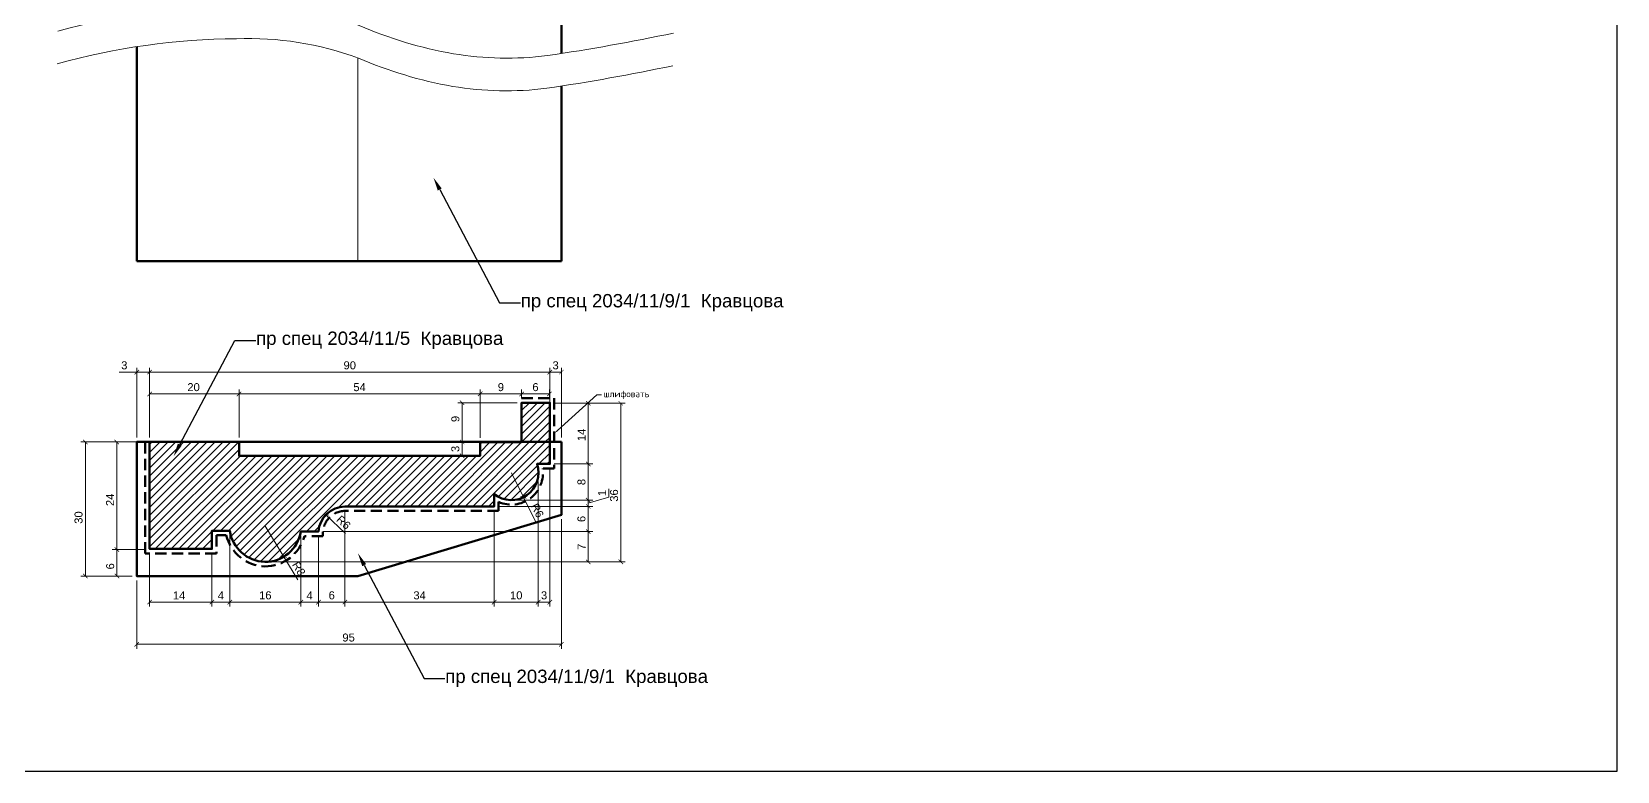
# Model space of a CAD drawing. Header units: millimetres. Extents: x 21 to 591, y -10786 to -10406.
# Drawn here: x 234.3 to 590.9, y -10786 to -10619.7 of the extents above; entities that cross this region are included whole.
import ezdxf
from ezdxf import colors
from ezdxf.entities.mleader import LeaderData, LeaderLine
from ezdxf.math import Vec2, Vec3

# ---------------------------------------------------------------- set-up
doc = ezdxf.new("R2010")
doc.units = ezdxf.units.MM
doc.linetypes.add('HIDDEN', pattern=[0.375, 0.25, -0.125])
doc.layers.add('Outside panel', color=7, linetype='Continuous', lineweight=18, true_color=0x7f5e57)
for name, color, linetype, lineweight in [('линия 15', 7, 'Continuous', 15), ('линия 50', 1, 'Continuous', 100), ('служебный слой РАЗМЕРЫ', 7, 'Continuous', 9), ('тонкие_Ном._пера__21', 7, 'Continuous', 5)]:
    doc.layers.add(name, color=color, linetype=linetype, lineweight=lineweight)
doc.layers.add('размеры в модели', color=7, linetype='Continuous')
doc.styles.get("Standard").update_dxf_attribs({"font": 'arial.ttf'})
doc.styles.add('ЕСКД профили текст', font='isocpeur.ttf')
doc.dimstyles.new('M_1', dxfattribs={"dimtxt": 1.8, "dimasz": 1, "dimexe": 1, "dimexo": 1, "dimgap": 0.6, "dimtad": 1, "dimdec": 0, "dimdsep": 46, "dimtxsty": 'Standard', "dimblk": 'ARCHTICK', "dimcen": -5, "dimclrd": 7, "dimclre": 7, "dimclrt": 7, "dimadec": 0, "dimazin": 0, "dimtfac": 1, "dimtdec": 0, "dimtmove": 0, "dimatfit": 3, "dimfxl": 1, "dimtolj": 1, "dimtzin": 0, "dimlwd": 5, "dimlwe": 5, "dimarcsym": 0})

# ---------------------------------------------------------------- blocks, each defined once
blk = doc.blocks.new('_ArchTick')
at = {"color": 0, "linetype": 'ByBlock', "const_width": 0.15}
blk.add_lwpolyline([(-0.5, -0.5), (0.5, 0.5)], dxfattribs=at)
blk = doc.blocks.new('*D31')
at = {"layer": 'Defpoints', "color": 0, "ltscale": 1000, "transparency": 16777216}
for p in [(260.84, -10736.16), (253.49, -10742.13), (257.94, -10742.13)]:
    blk.add_point(p, dxfattribs=at)
at = {"layer": 'линия 15', "color": 7, "lineweight": 5, "ltscale": 1000, "transparency": 16777216}
for p, q in [((259.84, -10736.16), (252.49, -10736.16)), ((253.49, -10736.16), (253.49, -10742.13)), ((256.94, -10742.13), (252.49, -10742.13))]:
    blk.add_line(p, q, dxfattribs=at)
for p, rotation in [((253.49, -10736.16), 90), ((253.49, -10742.13), 270)]:
    blk.add_blockref('_ArchTick', p, dxfattribs=dict(at, rotation=rotation))
at = {"layer": 'линия 15', "color": 7, "ltscale": 1000, "transparency": 16777216, "insert": (251.97, -10739.93), "char_height": 1.8, "attachment_point": 5, "rotation": 90}
blk.add_mtext('\\A1;6', dxfattribs=at)
blk = doc.blocks.new('*D30')
at = {"layer": 'Defpoints', "color": 0, "ltscale": 1000, "transparency": 16777216}
for p in [(344.5, -10711.96), (331.13, -10715.08), (335.18, -10715.08)]:
    blk.add_point(p, dxfattribs=at)
at = {"layer": 'линия 15', "color": 7, "lineweight": 5, "ltscale": 1000, "transparency": 16777216}
for p, q in [((343.5, -10711.96), (330.13, -10711.96)), ((331.13, -10711.96), (331.13, -10715.08)), ((334.18, -10715.08), (330.13, -10715.08))]:
    blk.add_line(p, q, dxfattribs=at)
for p, rotation in [((331.13, -10711.96), 90), ((331.13, -10715.08), 270)]:
    blk.add_blockref('_ArchTick', p, dxfattribs=dict(at, rotation=rotation))
at = {"layer": 'линия 15', "color": 7, "ltscale": 1000, "transparency": 16777216, "insert": (329.61, -10713.52), "char_height": 1.8, "attachment_point": 5, "rotation": 90}
blk.add_mtext('\\A1;3', dxfattribs=at)
blk = doc.blocks.new('*D29')
at = {"layer": 'Defpoints', "color": 0, "ltscale": 1000, "transparency": 16777216}
for p in [(344.5, -10703.12), (331.13, -10711.96), (344.5, -10711.96)]:
    blk.add_point(p, dxfattribs=at)
at = {"layer": 'линия 15', "color": 7, "lineweight": 5, "ltscale": 1000, "transparency": 16777216}
for p, q in [((343.5, -10703.12), (330.13, -10703.12)), ((331.13, -10703.12), (331.13, -10711.96)), ((343.5, -10711.96), (330.13, -10711.96))]:
    blk.add_line(p, q, dxfattribs=at)
for p, rotation in [((331.13, -10703.12), 90), ((331.13, -10711.96), 270)]:
    blk.add_blockref('_ArchTick', p, dxfattribs=dict(at, rotation=rotation))
at = {"layer": 'линия 15', "color": 7, "ltscale": 1000, "transparency": 16777216, "insert": (329.61, -10706.78), "char_height": 1.8, "attachment_point": 5, "rotation": 90}
blk.add_mtext('\\A1;9', dxfattribs=at)
blk = doc.blocks.new('*D28')
at = {"layer": 'Defpoints', "color": 0, "ltscale": 1000, "transparency": 16777216}
for p in [(298.81, -10732.11), (286.72, -10738.94), (359.49, -10738.94)]:
    blk.add_point(p, dxfattribs=at)
at = {"layer": 'линия 15', "color": 7, "lineweight": 5, "ltscale": 1000, "transparency": 16777216}
for p, q in [((299.81, -10732.11), (360.49, -10732.11)), ((359.49, -10732.11), (359.49, -10738.94)), ((287.72, -10738.94), (360.49, -10738.94))]:
    blk.add_line(p, q, dxfattribs=at)
for p, rotation in [((359.49, -10732.11), 90), ((359.49, -10738.94), 270)]:
    blk.add_blockref('_ArchTick', p, dxfattribs=dict(at, rotation=rotation))
at = {"layer": 'линия 15', "color": 7, "ltscale": 1000, "transparency": 16777216, "insert": (357.99, -10735.53), "char_height": 1.8, "attachment_point": 5, "rotation": 90}
blk.add_mtext('\\A1;7', dxfattribs=at)
blk = doc.blocks.new('*D27')
at = {"layer": 'Defpoints', "color": 0, "ltscale": 1000, "transparency": 16777216}
for p in [(338.34, -10726.46), (298.81, -10732.11), (359.49, -10732.11)]:
    blk.add_point(p, dxfattribs=at)
at = {"layer": 'линия 15', "color": 7, "lineweight": 5, "ltscale": 1000, "transparency": 16777216}
for p, q in [((339.34, -10726.46), (360.49, -10726.46)), ((359.49, -10726.46), (359.49, -10732.11)), ((299.81, -10732.11), (360.49, -10732.11))]:
    blk.add_line(p, q, dxfattribs=at)
for p, rotation in [((359.49, -10726.46), 90), ((359.49, -10732.11), 270)]:
    blk.add_blockref('_ArchTick', p, dxfattribs=dict(at, rotation=rotation))
at = {"layer": 'линия 15', "color": 7, "ltscale": 1000, "transparency": 16777216, "insert": (357.97, -10729.28), "char_height": 1.8, "attachment_point": 5, "rotation": 90}
blk.add_mtext('\\A1;6', dxfattribs=at)
blk = doc.blocks.new('*D26')
at = {"layer": 'Defpoints', "color": 0, "ltscale": 1000, "transparency": 16777216}
for p in [(338.34, -10726.46), (342.2, -10725.04), (359.49, -10726.46)]:
    blk.add_point(p, dxfattribs=at)
at = {"layer": 'линия 15', "color": 7, "lineweight": 5, "ltscale": 1000, "transparency": 16777216}
for p, q in [((364.1, -10724.36), (364.1, -10722.5)), ((339.34, -10726.46), (360.49, -10726.46)), ((343.2, -10725.04), (360.49, -10725.04)), ((359.49, -10725.75), (364.1, -10724.36)), ((359.49, -10725.04), (359.49, -10726.46))]:
    blk.add_line(p, q, dxfattribs=at)
for p, rotation in [((359.49, -10725.04), 90), ((359.49, -10726.46), 270)]:
    blk.add_blockref('_ArchTick', p, dxfattribs=dict(at, rotation=rotation))
at = {"layer": 'линия 15', "color": 7, "ltscale": 1000, "transparency": 16777216, "insert": (362.6, -10723.43), "char_height": 1.8, "attachment_point": 5, "rotation": 90}
blk.add_mtext('\\A1;1', dxfattribs=at)
blk = doc.blocks.new('*D25')
at = {"layer": 'Defpoints', "color": 0, "ltscale": 1000, "transparency": 16777216}
for p in [(350.85, -10716.91), (342.2, -10725.04), (359.49, -10725.04)]:
    blk.add_point(p, dxfattribs=at)
at = {"layer": 'линия 15', "color": 7, "lineweight": 5, "ltscale": 1000, "transparency": 16777216}
for p, q in [((351.85, -10716.91), (360.49, -10716.91)), ((359.49, -10716.91), (359.49, -10725.04)), ((343.2, -10725.04), (360.49, -10725.04))]:
    blk.add_line(p, q, dxfattribs=at)
for p, rotation in [((359.49, -10716.91), 90), ((359.49, -10725.04), 270)]:
    blk.add_blockref('_ArchTick', p, dxfattribs=dict(at, rotation=rotation))
at = {"layer": 'линия 15', "color": 7, "ltscale": 1000, "transparency": 16777216, "insert": (357.97, -10720.97), "char_height": 1.8, "attachment_point": 5, "rotation": 90}
blk.add_mtext('\\A1;8', dxfattribs=at)
blk = doc.blocks.new('*D24')
at = {"layer": 'Defpoints', "color": 0, "ltscale": 1000, "transparency": 16777216}
for p in [(350.85, -10703.25), (350.85, -10716.91), (359.49, -10716.91)]:
    blk.add_point(p, dxfattribs=at)
at = {"layer": 'линия 15', "color": 7, "lineweight": 5, "ltscale": 1000, "transparency": 16777216}
for p, q in [((351.85, -10703.25), (360.49, -10703.25)), ((359.49, -10703.25), (359.49, -10716.91)), ((351.85, -10716.91), (360.49, -10716.91))]:
    blk.add_line(p, q, dxfattribs=at)
for p, rotation in [((359.49, -10703.25), 90), ((359.49, -10716.91), 270)]:
    blk.add_blockref('_ArchTick', p, dxfattribs=dict(at, rotation=rotation))
at = {"layer": 'линия 15', "color": 7, "ltscale": 1000, "transparency": 16777216, "insert": (357.99, -10710.37), "char_height": 1.8, "attachment_point": 5, "rotation": 90}
blk.add_mtext('\\A1;14', dxfattribs=at)
blk = doc.blocks.new('*D23')
at = {"layer": 'Defpoints', "color": 0, "ltscale": 1000, "transparency": 16777216}
for p in [(350.75, -10701.15), (344.5, -10703.12), (350.75, -10703.18)]:
    blk.add_point(p, dxfattribs=at)
at = {"layer": 'линия 15', "color": 7, "lineweight": 5, "ltscale": 1000, "transparency": 16777216}
for p, q in [((344.5, -10702.12), (344.5, -10700.15)), ((344.5, -10701.15), (350.75, -10701.15)), ((350.75, -10702.18), (350.75, -10700.15))]:
    blk.add_line(p, q, dxfattribs=at)
at = {"layer": 'линия 15', "color": 7, "lineweight": 5, "ltscale": 1000, "transparency": 16777216, "rotation": 180}
blk.add_blockref('_ArchTick', (344.5, -10701.15), dxfattribs=at)
at = {"layer": 'линия 15', "color": 7, "lineweight": 5, "ltscale": 1000, "transparency": 16777216}
blk.add_blockref('_ArchTick', (350.75, -10701.15), dxfattribs=at)
at = {"layer": 'линия 15', "color": 7, "ltscale": 1000, "transparency": 16777216, "insert": (347.62, -10699.63), "char_height": 1.8, "attachment_point": 5}
blk.add_mtext('\\A1;6', dxfattribs=at)
blk = doc.blocks.new('*D22')
at = {"layer": 'Defpoints', "color": 0, "ltscale": 1000, "transparency": 16777216}
for p in [(344.5, -10701.15), (344.5, -10703.12), (335.18, -10712.03)]:
    blk.add_point(p, dxfattribs=at)
at = {"layer": 'линия 15', "color": 7, "lineweight": 5, "ltscale": 1000, "transparency": 16777216}
for p, q in [((335.18, -10711.03), (335.18, -10700.15)), ((335.18, -10701.15), (344.5, -10701.15)), ((344.5, -10702.12), (344.5, -10700.15))]:
    blk.add_line(p, q, dxfattribs=at)
at = {"layer": 'линия 15', "color": 7, "lineweight": 5, "ltscale": 1000, "transparency": 16777216, "rotation": 180}
blk.add_blockref('_ArchTick', (335.18, -10701.15), dxfattribs=at)
at = {"layer": 'линия 15', "color": 7, "lineweight": 5, "ltscale": 1000, "transparency": 16777216}
blk.add_blockref('_ArchTick', (344.5, -10701.15), dxfattribs=at)
at = {"layer": 'линия 15', "color": 7, "ltscale": 1000, "transparency": 16777216, "insert": (339.84, -10699.63), "char_height": 1.8, "attachment_point": 5}
blk.add_mtext('\\A1;9', dxfattribs=at)
blk = doc.blocks.new('*D21')
at = {"layer": 'Defpoints', "color": 0, "ltscale": 1000, "transparency": 16777216}
for p in [(335.18, -10701.15), (280.94, -10711.96), (335.18, -10712.03)]:
    blk.add_point(p, dxfattribs=at)
at = {"layer": 'линия 15', "color": 7, "lineweight": 5, "ltscale": 1000, "transparency": 16777216}
for p, q in [((280.94, -10710.96), (280.94, -10700.15)), ((280.94, -10701.15), (335.18, -10701.15)), ((335.18, -10711.03), (335.18, -10700.15))]:
    blk.add_line(p, q, dxfattribs=at)
at = {"layer": 'линия 15', "color": 7, "lineweight": 5, "ltscale": 1000, "transparency": 16777216, "rotation": 180}
blk.add_blockref('_ArchTick', (280.94, -10701.15), dxfattribs=at)
at = {"layer": 'линия 15', "color": 7, "lineweight": 5, "ltscale": 1000, "transparency": 16777216}
blk.add_blockref('_ArchTick', (335.18, -10701.15), dxfattribs=at)
at = {"layer": 'линия 15', "color": 7, "ltscale": 1000, "transparency": 16777216, "insert": (308.06, -10699.63), "char_height": 1.8, "attachment_point": 5}
blk.add_mtext('\\A1;54', dxfattribs=at)
blk = doc.blocks.new('*D20')
at = {"layer": 'Defpoints', "color": 0, "ltscale": 1000, "transparency": 16777216}
for p in [(280.94, -10701.15), (260.84, -10711.96), (280.94, -10711.96)]:
    blk.add_point(p, dxfattribs=at)
at = {"layer": 'линия 15', "color": 7, "lineweight": 5, "ltscale": 1000, "transparency": 16777216}
for p, q in [((260.84, -10710.96), (260.84, -10700.15)), ((260.84, -10701.15), (280.94, -10701.15)), ((280.94, -10710.96), (280.94, -10700.15))]:
    blk.add_line(p, q, dxfattribs=at)
at = {"layer": 'линия 15', "color": 7, "lineweight": 5, "ltscale": 1000, "transparency": 16777216, "rotation": 180}
blk.add_blockref('_ArchTick', (260.84, -10701.15), dxfattribs=at)
at = {"layer": 'линия 15', "color": 7, "lineweight": 5, "ltscale": 1000, "transparency": 16777216}
blk.add_blockref('_ArchTick', (280.94, -10701.15), dxfattribs=at)
at = {"layer": 'линия 15', "color": 7, "ltscale": 1000, "transparency": 16777216, "insert": (270.72, -10699.63), "char_height": 1.8, "attachment_point": 5}
blk.add_mtext('\\A1;20', dxfattribs=at)
blk = doc.blocks.new('*D19')
at = {"layer": 'Defpoints', "color": 0, "ltscale": 1000, "transparency": 16777216}
for p in [(353.44, -10696.24), (350.85, -10711.96), (353.44, -10711.96)]:
    blk.add_point(p, dxfattribs=at)
at = {"layer": 'линия 15', "color": 7, "lineweight": 5, "ltscale": 1000, "transparency": 16777216}
for p, q in [((350.85, -10710.96), (350.85, -10695.24)), ((350.85, -10696.24), (353.44, -10696.24)), ((353.44, -10710.96), (353.44, -10695.24))]:
    blk.add_line(p, q, dxfattribs=at)
at = {"layer": 'линия 15', "color": 7, "lineweight": 5, "ltscale": 1000, "transparency": 16777216, "rotation": 180}
blk.add_blockref('_ArchTick', (350.85, -10696.24), dxfattribs=at)
at = {"layer": 'линия 15', "color": 7, "lineweight": 5, "ltscale": 1000, "transparency": 16777216}
blk.add_blockref('_ArchTick', (353.44, -10696.24), dxfattribs=at)
at = {"layer": 'линия 15', "color": 7, "ltscale": 1000, "transparency": 16777216, "insert": (352.15, -10694.72), "char_height": 1.8, "attachment_point": 5}
blk.add_mtext('\\A1;3', dxfattribs=at)
blk = doc.blocks.new('*D18')
at = {"layer": 'Defpoints', "color": 0, "ltscale": 1000, "transparency": 16777216}
for p in [(350.85, -10696.24), (260.84, -10711.96), (350.85, -10711.96)]:
    blk.add_point(p, dxfattribs=at)
at = {"layer": 'линия 15', "color": 7, "lineweight": 5, "ltscale": 1000, "transparency": 16777216}
for p, q in [((260.84, -10710.96), (260.84, -10695.24)), ((260.84, -10696.24), (350.85, -10696.24)), ((350.85, -10710.96), (350.85, -10695.24))]:
    blk.add_line(p, q, dxfattribs=at)
at = {"layer": 'линия 15', "color": 7, "lineweight": 5, "ltscale": 1000, "transparency": 16777216, "rotation": 180}
blk.add_blockref('_ArchTick', (260.84, -10696.24), dxfattribs=at)
at = {"layer": 'линия 15', "color": 7, "lineweight": 5, "ltscale": 1000, "transparency": 16777216}
blk.add_blockref('_ArchTick', (350.85, -10696.24), dxfattribs=at)
at = {"layer": 'линия 15', "color": 7, "ltscale": 1000, "transparency": 16777216, "insert": (305.85, -10694.72), "char_height": 1.8, "attachment_point": 5}
blk.add_mtext('\\A1;90', dxfattribs=at)
blk = doc.blocks.new('*D17')
at = {"layer": 'Defpoints', "color": 0, "ltscale": 1000, "transparency": 16777216}
for p in [(260.84, -10696.24), (257.94, -10711.96), (260.84, -10711.96)]:
    blk.add_point(p, dxfattribs=at)
at = {"layer": 'линия 15', "color": 7, "lineweight": 5, "ltscale": 1000, "transparency": 16777216}
for p, q in [((257.94, -10696.24), (253.95, -10696.24)), ((257.94, -10710.96), (257.94, -10695.24)), ((260.84, -10696.24), (257.94, -10696.24)), ((260.84, -10710.96), (260.84, -10695.24))]:
    blk.add_line(p, q, dxfattribs=at)
at = {"layer": 'линия 15', "color": 7, "lineweight": 5, "ltscale": 1000, "transparency": 16777216, "rotation": 180}
blk.add_blockref('_ArchTick', (257.94, -10696.24), dxfattribs=at)
at = {"layer": 'линия 15', "color": 7, "lineweight": 5, "ltscale": 1000, "transparency": 16777216}
blk.add_blockref('_ArchTick', (260.84, -10696.24), dxfattribs=at)
at = {"layer": 'линия 15', "color": 7, "ltscale": 1000, "transparency": 16777216, "insert": (255.14, -10694.72), "char_height": 1.8, "attachment_point": 5}
blk.add_mtext('\\A1;3', dxfattribs=at)
blk = doc.blocks.new('*D16')
at = {"layer": 'Defpoints', "color": 0, "ltscale": 1000, "transparency": 16777216}
for p in [(342.2, -10718.93), (344.91, -10724.4)]:
    blk.add_point(p, dxfattribs=at)
at = {"layer": 'линия 15', "color": 7, "lineweight": 5, "ltscale": 1000, "transparency": 16777216}
for p in [(342.2, -10718.93), (347.62, -10729.87)]:
    blk.add_line(p, (344.91, -10724.4), dxfattribs=at)
at = {"layer": 'линия 15', "color": 7, "lineweight": 5, "ltscale": 1000, "transparency": 16777216, "rotation": 116.3579854367253}
blk.add_blockref('_ArchTick', (344.91, -10724.4), dxfattribs=at)
at = {"layer": 'линия 15', "color": 7, "ltscale": 1000, "transparency": 16777216, "insert": (348.07, -10727.36), "char_height": 1.8, "attachment_point": 5, "rotation": 296.358}
blk.add_mtext('\\A1;R6', dxfattribs=at)
blk = doc.blocks.new('*D15')
at = {"layer": 'Defpoints', "color": 0, "ltscale": 1000, "transparency": 16777216}
for p in [(300.44, -10728.38), (304.88, -10732.54)]:
    blk.add_point(p, dxfattribs=at)
at = {"layer": 'линия 15', "color": 7, "lineweight": 5, "ltscale": 1000, "transparency": 16777216}
blk.add_line((304.91, -10732.57), (300.44, -10728.38), dxfattribs=at)
at = {"layer": 'линия 15', "color": 7, "lineweight": 5, "ltscale": 1000, "transparency": 16777216, "rotation": 136.8476334832983}
blk.add_blockref('_ArchTick', (300.44, -10728.38), dxfattribs=at)
at = {"layer": 'линия 15', "color": 7, "ltscale": 1000, "transparency": 16777216, "insert": (304.46, -10730.06), "char_height": 1.8, "attachment_point": 5, "rotation": 316.8476}
blk.add_mtext('\\A1;R6', dxfattribs=at)
blk = doc.blocks.new('*D14')
at = {"layer": 'Defpoints', "color": 0, "ltscale": 1000, "transparency": 16777216}
for p in [(286.78, -10730.77), (291, -10737.77)]:
    blk.add_point(p, dxfattribs=at)
at = {"layer": 'линия 15', "color": 7, "lineweight": 5, "ltscale": 1000, "transparency": 16777216}
for p in [(286.78, -10730.77), (294.15, -10743)]:
    blk.add_line(p, (291, -10737.77), dxfattribs=at)
at = {"layer": 'линия 15', "color": 7, "lineweight": 5, "ltscale": 1000, "transparency": 16777216, "rotation": 121.0671808987716}
blk.add_blockref('_ArchTick', (291, -10737.77), dxfattribs=at)
at = {"layer": 'линия 15', "color": 7, "ltscale": 1000, "transparency": 16777216, "insert": (294.39, -10740.46), "char_height": 1.8, "attachment_point": 5, "rotation": 301.0672}
blk.add_mtext('\\A1;R8', dxfattribs=at)
blk = doc.blocks.new('*D13')
at = {"layer": 'Defpoints', "color": 0, "ltscale": 1000, "transparency": 16777216}
for p in [(348.24, -10719.86), (350.85, -10716.91), (350.85, -10747.99)]:
    blk.add_point(p, dxfattribs=at)
at = {"layer": 'линия 15', "color": 7, "lineweight": 5, "ltscale": 1000, "transparency": 16777216}
for p, q in [((350.85, -10717.91), (350.85, -10748.99)), ((348.24, -10720.86), (348.24, -10748.99)), ((348.24, -10747.99), (350.85, -10747.99))]:
    blk.add_line(p, q, dxfattribs=at)
at = {"layer": 'линия 15', "color": 7, "lineweight": 5, "ltscale": 1000, "transparency": 16777216, "rotation": 180}
blk.add_blockref('_ArchTick', (348.24, -10747.99), dxfattribs=at)
at = {"layer": 'линия 15', "color": 7, "lineweight": 5, "ltscale": 1000, "transparency": 16777216}
blk.add_blockref('_ArchTick', (350.85, -10747.99), dxfattribs=at)
at = {"layer": 'линия 15', "color": 7, "ltscale": 1000, "transparency": 16777216, "insert": (349.55, -10746.47), "char_height": 1.8, "attachment_point": 5}
blk.add_mtext('\\A1;3', dxfattribs=at)
blk = doc.blocks.new('*D12')
at = {"layer": 'Defpoints', "color": 0, "ltscale": 1000, "transparency": 16777216}
for p in [(348.24, -10719.86), (338.34, -10726.46), (348.24, -10747.99)]:
    blk.add_point(p, dxfattribs=at)
at = {"layer": 'линия 15', "color": 7, "lineweight": 5, "ltscale": 1000, "transparency": 16777216}
for p, q in [((348.24, -10720.86), (348.24, -10748.99)), ((338.34, -10727.46), (338.34, -10748.99)), ((338.34, -10747.99), (348.24, -10747.99))]:
    blk.add_line(p, q, dxfattribs=at)
at = {"layer": 'линия 15', "color": 7, "lineweight": 5, "ltscale": 1000, "transparency": 16777216, "rotation": 180}
blk.add_blockref('_ArchTick', (338.34, -10747.99), dxfattribs=at)
at = {"layer": 'линия 15', "color": 7, "lineweight": 5, "ltscale": 1000, "transparency": 16777216}
blk.add_blockref('_ArchTick', (348.24, -10747.99), dxfattribs=at)
at = {"layer": 'линия 15', "color": 7, "ltscale": 1000, "transparency": 16777216, "insert": (343.29, -10746.47), "char_height": 1.8, "attachment_point": 5}
blk.add_mtext('\\A1;10', dxfattribs=at)
blk = doc.blocks.new('*D11')
at = {"layer": 'Defpoints', "color": 0, "ltscale": 1000, "transparency": 16777216}
for p in [(304.77, -10726.46), (338.34, -10726.46), (338.34, -10747.99)]:
    blk.add_point(p, dxfattribs=at)
at = {"layer": 'линия 15', "color": 7, "lineweight": 5, "ltscale": 1000, "transparency": 16777216}
for p, q in [((304.77, -10727.46), (304.77, -10748.99)), ((338.34, -10727.46), (338.34, -10748.99)), ((304.77, -10747.99), (338.34, -10747.99))]:
    blk.add_line(p, q, dxfattribs=at)
at = {"layer": 'линия 15', "color": 7, "lineweight": 5, "ltscale": 1000, "transparency": 16777216, "rotation": 180}
blk.add_blockref('_ArchTick', (304.77, -10747.99), dxfattribs=at)
at = {"layer": 'линия 15', "color": 7, "lineweight": 5, "ltscale": 1000, "transparency": 16777216}
blk.add_blockref('_ArchTick', (338.34, -10747.99), dxfattribs=at)
at = {"layer": 'линия 15', "color": 7, "ltscale": 1000, "transparency": 16777216, "insert": (321.56, -10746.47), "char_height": 1.8, "attachment_point": 5}
blk.add_mtext('\\A1;34', dxfattribs=at)
blk = doc.blocks.new('*D10')
at = {"layer": 'Defpoints', "color": 0, "ltscale": 1000, "transparency": 16777216}
for p in [(304.77, -10726.46), (298.81, -10732.11), (304.77, -10747.99)]:
    blk.add_point(p, dxfattribs=at)
at = {"layer": 'линия 15', "color": 7, "lineweight": 5, "ltscale": 1000, "transparency": 16777216}
for p, q in [((304.77, -10727.46), (304.77, -10748.99)), ((298.81, -10733.11), (298.81, -10748.99)), ((298.81, -10747.99), (304.77, -10747.99))]:
    blk.add_line(p, q, dxfattribs=at)
at = {"layer": 'линия 15', "color": 7, "lineweight": 5, "ltscale": 1000, "transparency": 16777216, "rotation": 180}
blk.add_blockref('_ArchTick', (298.81, -10747.99), dxfattribs=at)
at = {"layer": 'линия 15', "color": 7, "lineweight": 5, "ltscale": 1000, "transparency": 16777216}
blk.add_blockref('_ArchTick', (304.77, -10747.99), dxfattribs=at)
at = {"layer": 'линия 15', "color": 7, "ltscale": 1000, "transparency": 16777216, "insert": (301.79, -10746.47), "char_height": 1.8, "attachment_point": 5}
blk.add_mtext('\\A1;6', dxfattribs=at)
blk = doc.blocks.new('*D8')
at = {"layer": 'Defpoints', "color": 0, "ltscale": 1000, "transparency": 16777216}
for p in [(278.86, -10731.94), (294.84, -10732.11), (294.84, -10747.99)]:
    blk.add_point(p, dxfattribs=at)
at = {"layer": 'линия 15', "color": 7, "lineweight": 5, "ltscale": 1000, "transparency": 16777216}
for p, q in [((278.86, -10732.94), (278.86, -10748.99)), ((294.84, -10733.11), (294.84, -10748.99)), ((278.86, -10747.99), (294.84, -10747.99))]:
    blk.add_line(p, q, dxfattribs=at)
at = {"layer": 'линия 15', "color": 7, "lineweight": 5, "ltscale": 1000, "transparency": 16777216, "rotation": 180}
blk.add_blockref('_ArchTick', (278.86, -10747.99), dxfattribs=at)
at = {"layer": 'линия 15', "color": 7, "lineweight": 5, "ltscale": 1000, "transparency": 16777216}
blk.add_blockref('_ArchTick', (294.84, -10747.99), dxfattribs=at)
at = {"layer": 'линия 15', "color": 7, "ltscale": 1000, "transparency": 16777216, "insert": (286.85, -10746.47), "char_height": 1.8, "attachment_point": 5}
blk.add_mtext('\\A1;16', dxfattribs=at)
blk = doc.blocks.new('*D6')
at = {"layer": 'Defpoints', "color": 0, "ltscale": 1000, "transparency": 16777216}
for p in [(260.84, -10736.03), (274.85, -10736.03), (274.85, -10747.99)]:
    blk.add_point(p, dxfattribs=at)
at = {"layer": 'линия 15', "color": 7, "lineweight": 5, "ltscale": 1000, "transparency": 16777216}
for p, q in [((260.84, -10737.03), (260.84, -10748.99)), ((274.85, -10737.03), (274.85, -10748.99)), ((260.84, -10747.99), (274.85, -10747.99))]:
    blk.add_line(p, q, dxfattribs=at)
at = {"layer": 'линия 15', "color": 7, "lineweight": 5, "ltscale": 1000, "transparency": 16777216, "rotation": 180}
blk.add_blockref('_ArchTick', (260.84, -10747.99), dxfattribs=at)
at = {"layer": 'линия 15', "color": 7, "lineweight": 5, "ltscale": 1000, "transparency": 16777216}
blk.add_blockref('_ArchTick', (274.85, -10747.99), dxfattribs=at)
at = {"layer": 'линия 15', "color": 7, "ltscale": 1000, "transparency": 16777216, "insert": (267.46, -10746.49), "char_height": 1.8, "attachment_point": 5}
blk.add_mtext('\\A1;14', dxfattribs=at)
blk = doc.blocks.new('*D5')
at = {"layer": 'Defpoints', "color": 0, "ltscale": 1000, "transparency": 16777216}
for p in [(260.84, -10711.96), (253.44, -10736.16), (260.84, -10736.16)]:
    blk.add_point(p, dxfattribs=at)
at = {"layer": 'линия 15', "color": 7, "lineweight": 5, "ltscale": 1000, "transparency": 16777216}
for p, q in [((259.84, -10711.96), (252.44, -10711.96)), ((253.44, -10711.96), (253.44, -10736.16)), ((259.84, -10736.16), (252.44, -10736.16))]:
    blk.add_line(p, q, dxfattribs=at)
for p, rotation in [((253.44, -10711.96), 90), ((253.44, -10736.16), 270)]:
    blk.add_blockref('_ArchTick', p, dxfattribs=dict(at, rotation=rotation))
at = {"layer": 'линия 15', "color": 7, "ltscale": 1000, "transparency": 16777216, "insert": (251.94, -10724.97), "char_height": 1.8, "attachment_point": 5, "rotation": 90}
blk.add_mtext('\\A1;24', dxfattribs=at)
blk = doc.blocks.new('*D4')
at = {"layer": 'Defpoints', "color": 0, "ltscale": 1000, "transparency": 16777216}
for p in [(350.85, -10703.25), (286.78, -10738.94), (366.81, -10738.94)]:
    blk.add_point(p, dxfattribs=at)
at = {"layer": 'линия 15', "color": 7, "lineweight": 5, "ltscale": 1000, "transparency": 16777216}
for p, q in [((351.85, -10703.25), (367.81, -10703.25)), ((366.81, -10703.25), (366.81, -10738.94)), ((287.78, -10738.94), (367.81, -10738.94))]:
    blk.add_line(p, q, dxfattribs=at)
for p, rotation in [((366.81, -10703.25), 90), ((366.81, -10738.94), 270)]:
    blk.add_blockref('_ArchTick', p, dxfattribs=dict(at, rotation=rotation))
at = {"layer": 'линия 15', "color": 7, "ltscale": 1000, "transparency": 16777216, "insert": (365.3, -10724), "char_height": 1.8, "attachment_point": 5, "rotation": 90}
blk.add_mtext('\\A1;36', dxfattribs=at)
blk = doc.blocks.new('*D3')
at = {"layer": 'Defpoints', "color": 0, "ltscale": 1000, "transparency": 16777216}
for p in [(353.44, -10728.35), (257.94, -10742.13), (353.44, -10757.48)]:
    blk.add_point(p, dxfattribs=at)
at = {"layer": 'линия 15', "color": 7, "lineweight": 5, "ltscale": 1000, "transparency": 16777216}
for p, q in [((353.44, -10729.35), (353.44, -10758.48)), ((257.94, -10743.13), (257.94, -10758.48)), ((257.94, -10757.48), (353.44, -10757.48))]:
    blk.add_line(p, q, dxfattribs=at)
at = {"layer": 'линия 15', "color": 7, "lineweight": 5, "ltscale": 1000, "transparency": 16777216, "rotation": 180}
blk.add_blockref('_ArchTick', (257.94, -10757.48), dxfattribs=at)
at = {"layer": 'линия 15', "color": 7, "lineweight": 5, "ltscale": 1000, "transparency": 16777216}
blk.add_blockref('_ArchTick', (353.44, -10757.48), dxfattribs=at)
at = {"layer": 'линия 15', "color": 7, "ltscale": 1000, "transparency": 16777216, "insert": (305.59, -10755.96), "char_height": 1.8, "attachment_point": 5}
blk.add_mtext('\\A1;95', dxfattribs=at)
blk = doc.blocks.new('*D2')
at = {"layer": 'Defpoints', "color": 0, "ltscale": 1000, "transparency": 16777216}
for p in [(246.38, -10711.96), (257.94, -10711.96), (257.94, -10742.13)]:
    blk.add_point(p, dxfattribs=at)
at = {"layer": 'линия 15', "color": 7, "lineweight": 5, "ltscale": 1000, "transparency": 16777216}
for p, q in [((256.94, -10711.96), (245.38, -10711.96)), ((246.38, -10742.13), (246.38, -10711.96)), ((256.94, -10742.13), (245.38, -10742.13))]:
    blk.add_line(p, q, dxfattribs=at)
for p, rotation in [((246.38, -10711.96), 90), ((246.38, -10742.13), 270)]:
    blk.add_blockref('_ArchTick', p, dxfattribs=dict(at, rotation=rotation))
at = {"layer": 'линия 15', "color": 7, "ltscale": 1000, "transparency": 16777216, "insert": (244.86, -10728.96), "char_height": 1.8, "attachment_point": 5, "rotation": 90}
blk.add_mtext('\\A1;30', dxfattribs=at)

msp = doc.modelspace()

# ---------------------------------------------------------------- hatches: boundary and pattern name
at = {"layer": 'Outside panel', "ltscale": 1000}
h = msp.add_hatch(dxfattribs=at)
h.set_pattern_fill('ANSI31', color=256, scale=10)
h.set_pattern_definition([(45, (-310346.9016, 87028.5656), (-0.8838834765, 0.8838834765), [])])
h.paths.add_polyline_path([(260.84, -10711.96), (280.94, -10711.96), (280.94, -10715.08), (335.18, -10715.08), (335.18, -10712.03), (344.5, -10712.03), (350.85, -10711.98), (350.85, -10716.91), (347.97, -10716.91, -0.755982), (338.34, -10723.67), (338.34, -10726.46), (304.77, -10726.46, 0.3884), (298.81, -10732.11), (294.84, -10732.11, -0.368902), (286.72, -10738.94, -0.358278), (278.86, -10731.94), (274.85, -10731.94), (274.85, -10736.03), (260.84, -10736.03)])
h.paths.add_polyline_path([(344.5, -10703.12), (350.65, -10703.12), (350.85, -10703.25), (350.85, -10711.96), (344.5, -10711.96)])

# ---------------------------------------------------------------- linework, layer by layer
at = {"color": 6, "ltscale": 1000}
msp.add_lwpolyline([(20.93, -10786.05), (590.93, -10786.05), (590.93, -10406.05), (20.93, -10406.05)], close=True, dxfattribs=at)
at = {"layer": 'линия 50', "color": 7}
for p, q in [((353.44, -10624.57), (353.44, -10585.8)), ((257.94, -10671.28), (257.94, -10623.03)), ((353.44, -10671.28), (353.44, -10631.89)), ((257.94, -10671.28), (353.44, -10671.28))]:
    msp.add_line(p, q, dxfattribs=at)
at = {"layer": 'линия 50', "color": 1, "linetype": 'HIDDEN', "ltscale": 10, "true_color": 0xff0909}
msp.add_lwpolyline([(344.5, -10702.12), (351.85, -10702.12), (351.85, -10717.91), (349.24, -10717.91, -0.588257), (339.34, -10725.44), (339.34, -10727.46), (304.78, -10727.46, 0.441556), (299.83, -10733.11), (295.65, -10733.11, -0.343133), (286.7, -10739.94, -0.33274), (278.05, -10732.94), (275.85, -10732.94), (275.85, -10737.03), (259.84, -10737.03), (259.84, -10710.96)], format="xyb", dxfattribs=at)
at = {"layer": 'линия 50', "color": 7}
msp.add_lwpolyline([(344.5, -10712.03), (344.5, -10703.12), (350.85, -10703.12), (350.85, -10716.91), (347.97, -10716.91, -0.755982), (338.34, -10723.67), (338.34, -10726.46), (304.77, -10726.46, 0.3884), (298.81, -10732.11), (294.84, -10732.11, -0.368902), (286.72, -10738.94, -0.358278), (278.86, -10731.94), (274.85, -10731.94), (274.85, -10736.03), (260.84, -10736.03), (260.84, -10711.96), (280.94, -10711.96), (280.94, -10715.08), (335.18, -10715.08), (335.18, -10712.03), (344.5, -10712.03)], format="xyb", dxfattribs=at)
msp.add_lwpolyline([(353.44, -10711.96), (353.44, -10728.35), (307.64, -10742.13), (257.94, -10742.13), (257.94, -10711.96)], close=True, dxfattribs=at)
at = {"layer": 'тонкие_Ном._пера__21', "linetype": 'Continuous', "lineweight": 15}
msp.add_line((307.64, -10671.28), (307.64, -10625.53), dxfattribs=at)
at = {"layer": 'тонкие_Ном._пера__21', "linetype": 'Continuous', "lineweight": 15, "flags": 128}
for points in [[(240.17, -10619.51, -0.06536), (280.51, -10613.89, -0.097763), (307.94, -10618.24, 0.058883), (329.16, -10624.61, 0.071812), (350.3, -10625.04, 0.014802), (378.67, -10619.97)], [(240.02, -10626.85, -0.06536), (280.35, -10621.23, -0.097763), (307.79, -10625.58, 0.058883), (329, -10631.96, 0.071812), (350.14, -10632.39, 0.014802), (378.51, -10627.32)]]:
    msp.add_lwpolyline(points, format="xyb", dxfattribs=at)

# ---------------------------------------------------------------- dimensions: what is measured, and where the dimension line sits
at = {"layer": 'линия 15', "color": 7, "ltscale": 1000}
for base, p1, p2, picture, middle in [((260.84, -10696.24), (257.94, -10711.96), (260.84, -10711.96), '*D17', (255.14, -10696.24)), ((280.94, -10701.15), (260.84, -10711.96), (280.94, -10711.96), '*D20', (270.72, -10701.15)), ((274.85, -10747.99), (260.84, -10736.03), (274.85, -10736.03), '*D6', (267.46, -10747.99))]:
    dim = msp.add_linear_dim(base=base, p1=p1, p2=p2, dimstyle='M_1', dxfattribs=at)
    dim.commit()
    dim.dimension.update_dxf_attribs({"geometry": picture, "text_midpoint": middle, "dimtype": 128})
for base, p1, p2, picture, middle in [((350.85, -10696.24), (260.84, -10711.96), (350.85, -10711.96), '*D18', (305.85, -10694.72)), ((353.44, -10696.24), (350.85, -10711.96), (353.44, -10711.96), '*D19', (352.15, -10694.72)), ((335.18, -10701.15), (280.94, -10711.96), (335.18, -10712.03), '*D21', (308.06, -10699.63)), ((344.5, -10701.15), (335.18, -10712.03), (344.5, -10703.12), '*D22', (339.84, -10699.63)), ((350.75, -10701.15), (344.5, -10703.12), (350.75, -10703.18), '*D23', (347.62, -10699.63)), ((348.24, -10747.99), (338.34, -10726.46), (348.24, -10719.86), '*D12', (343.29, -10746.47)), ((350.85, -10747.99), (348.24, -10719.86), (350.85, -10716.91), '*D13', (349.55, -10746.47)), ((304.77, -10747.99), (298.81, -10732.11), (304.77, -10726.46), '*D10', (301.79, -10746.47)), ((338.34, -10747.99), (304.77, -10726.46), (338.34, -10726.46), '*D11', (321.56, -10746.47)), ((294.84, -10747.99), (278.86, -10731.94), (294.84, -10732.11), '*D8', (286.85, -10746.47))]:
    dim = msp.add_linear_dim(base=base, p1=p1, p2=p2, dimstyle='M_1', dxfattribs=at)
    dim.commit()
    dim.dimension.update_dxf_attribs({"geometry": picture, "text_midpoint": middle})
for base, p1, p2, angle, picture, middle in [((366.81, -10738.94), (350.85, -10703.25), (286.78, -10738.94), 90, '*D4', (366.81, -10724)), ((331.13, -10711.96), (344.5, -10703.12), (344.5, -10711.96), 90, '*D29', (331.13, -10706.78)), ((359.49, -10716.91), (350.85, -10703.25), (350.85, -10716.91), 90, '*D24', (359.49, -10710.37)), ((246.38, -10711.96), (257.94, -10742.13), (257.94, -10711.96), 90, '*D2', (246.38, -10728.96)), ((253.44, -10736.16), (260.84, -10711.96), (260.84, -10736.16), 90, '*D5', (253.44, -10724.97)), ((353.4405, -10757.4827), (257.9412, -10742.1281), (353.4405, -10728.3453), 180, '*D3', (305.5948, -10757.4827)), ((253.49, -10742.13), (260.84, -10736.16), (257.94, -10742.13), 90, '*D31', (253.49, -10739.93))]:
    dim = msp.add_linear_dim(base=base, p1=p1, p2=p2, angle=angle, dimstyle='M_1', dxfattribs=at)
    dim.commit()
    dim.dimension.update_dxf_attribs({"geometry": picture, "text_midpoint": middle, "dimtype": 128})
for base, p1, p2, picture, middle in [((331.13, -10715.08), (344.5, -10711.96), (335.18, -10715.08), '*D30', (329.61, -10713.52)), ((359.49, -10725.04), (350.85, -10716.91), (342.2, -10725.04), '*D25', (357.97, -10720.97)), ((359.49, -10726.46), (342.2, -10725.04), (338.34, -10726.46), '*D26', (362.6, -10723.76)), ((359.49, -10732.11), (338.34, -10726.46), (298.81, -10732.11), '*D27', (357.97, -10729.28)), ((359.49, -10738.94), (298.81, -10732.11), (286.72, -10738.94), '*D28', (357.99, -10735.53))]:
    dim = msp.add_linear_dim(base=base, p1=p1, p2=p2, angle=90, dimstyle='M_1', dxfattribs=at)
    dim.commit()
    dim.dimension.update_dxf_attribs({"geometry": picture, "text_midpoint": middle})
for center, mpoint, picture, middle in [((342.2, -10718.93), (344.91, -10724.4), '*D16', (348.07, -10727.36)), ((286.78, -10730.77), (291, -10737.77), '*D14', (294.39, -10740.46))]:
    dim = msp.add_radius_dim(center=center, mpoint=mpoint, dimstyle='M_1', dxfattribs=at)
    dim.commit()
    dim.dimension.update_dxf_attribs({"geometry": picture, "text_midpoint": middle})
dim = msp.add_radius_dim(center=(304.88, -10732.54), mpoint=(300.44, -10728.38), dimstyle='M_1', dxfattribs=at)
dim.commit()
dim.dimension.update_dxf_attribs({"geometry": '*D15', "text_midpoint": (303.42, -10731.17), "dimtype": 132})
for base, p1, p2 in [((278.86, -10747.99), (274.85, -10736.03), (278.86, -10731.94)), ((298.81, -10747.99), (294.84, -10732.11), (298.81, -10732.11))]:
    msp.add_linear_dim(base=base, p1=p1, p2=p2, dimstyle='M_1', dxfattribs=at).render()

# ---------------------------------------------------------------- leaders
at = {"layer": 'размеры в модели', "color": 7, "ltscale": 1000}
ml = msp.add_multileader_mtext('Standard', dxfattribs=at)
ml.set_content('\\A1;пр спец 2034/11/9/1  Кравцова', color=7)
ml.set_leader_properties()
ml.build(insert=Vec2(0, 0))
ml.multileader.update_dxf_attribs({"text_right_attachment_type": 6, "dogleg_length": 0.36, "arrow_head_size": 3})
ctx = ml.context
ctx.base_point, ctx.char_height, ctx.arrow_head_size, ctx.landing_gap_size, ctx.plane_origin = Vec3(344.22, -10680.65), 3, 3, 0.09, Vec3(313.61, -10697.28)
ctx.right_attachment = 6
notes = []
notes.append((ctx, [(1, (1, 1, 0), (339.55, -10680.65), (1, 0), 4.68, [(0, [(324.69, -10652.5)], 0, [])])]))
ctx.mtext.insert, ctx.mtext.flow_direction = Vec3(344.31, -10678.67), 5
ml = msp.add_multileader_mtext('Standard', dxfattribs=at)
ml.set_content('\\A1;пр спец 2034/11/5  Кравцова', color=7)
ml.set_leader_properties()
ml.build(insert=Vec2(0, 0))
ml.multileader.update_dxf_attribs({"text_right_attachment_type": 6, "dogleg_length": 0.36, "arrow_head_size": 3})
ctx = ml.context
ctx.base_point, ctx.char_height, ctx.arrow_head_size, ctx.landing_gap_size, ctx.plane_origin = Vec3(284.69, -10689.09), 3, 3, 0.09, Vec3(254.08, -10705.72)
ctx.right_attachment = 6
notes.append((ctx, [(1, (1, 1, 0), (280.01, -10689.09), (1, 0), 4.68, [(0, [(266.22, -10715.2)], 0, [])])]))
ctx.mtext.insert, ctx.mtext.flow_direction = Vec3(284.78, -10687.12), 5
ml = msp.add_multileader_mtext('Standard', dxfattribs=at)
ml.set_content('\\A1;пр спец 2034/11/9/1  Кравцова', color=7)
ml.set_leader_properties()
ml.build(insert=Vec2(0, 0))
ml.multileader.update_dxf_attribs({"text_right_attachment_type": 6, "dogleg_length": 0.36, "arrow_head_size": 3})
ctx = ml.context
ctx.base_point, ctx.char_height, ctx.arrow_head_size, ctx.landing_gap_size, ctx.plane_origin = Vec3(327.23, -10765.16), 3, 3, 0.09, Vec3(296.62, -10781.79)
ctx.right_attachment = 6
notes.append((ctx, [(1, (1, 1, 0), (322.56, -10765.16), (1, 0), 4.68, [(0, [(307.7, -10737.01)], 0, [])])]))
ctx.mtext.insert, ctx.mtext.flow_direction = Vec3(327.32, -10763.18), 5
at = {"layer": 'служебный слой РАЗМЕРЫ'}
ml = msp.add_multileader_mtext('Standard', dxfattribs=at)
ml.set_content('\\A1;шлифовать', color=256, style='ЕСКД профили текст')
ml.set_leader_properties(color=256, linetype='ByLayer', lineweight=-1)
ml.build(insert=Vec2(0, 0))
ml.multileader.update_dxf_attribs({"dogleg_length": 1, "arrow_head_size": 1})
ctx = ml.context
ctx.base_point, ctx.char_height, ctx.arrow_head_size, ctx.landing_gap_size, ctx.plane_origin = Vec3(362.45, -10701.35), 1.5, 1, 0.5, Vec3(375.93, -10675.18)
notes.append((ctx, [(1, (1, 1, 0), (361.45, -10701.35), (1, 0), 1, [(0, [(351.85, -10710.02)], 0, [])])]))
ctx.mtext.insert, ctx.mtext.flow_direction = Vec3(362.95, -10700.38), 5
for ctx, leaders in notes:
    for number, flags, end, landing, length, lines in leaders:
        leader = LeaderData()
        leader.index, (leader.has_last_leader_line, leader.has_dogleg_vector, leader.attachment_direction) = number, flags
        leader.last_leader_point, leader.dogleg_vector, leader.dogleg_length = Vec3(end), Vec3(landing), length
        for number, points, colour, breaks in lines:
            line = LeaderLine()
            line.index, line.vertices, line.color, line.breaks = number, Vec3.list(points), colors.encode_raw_color(colour), breaks
            leader.lines.append(line)
        ctx.leaders.append(leader)

doc.saveas('drawing.dxf')
